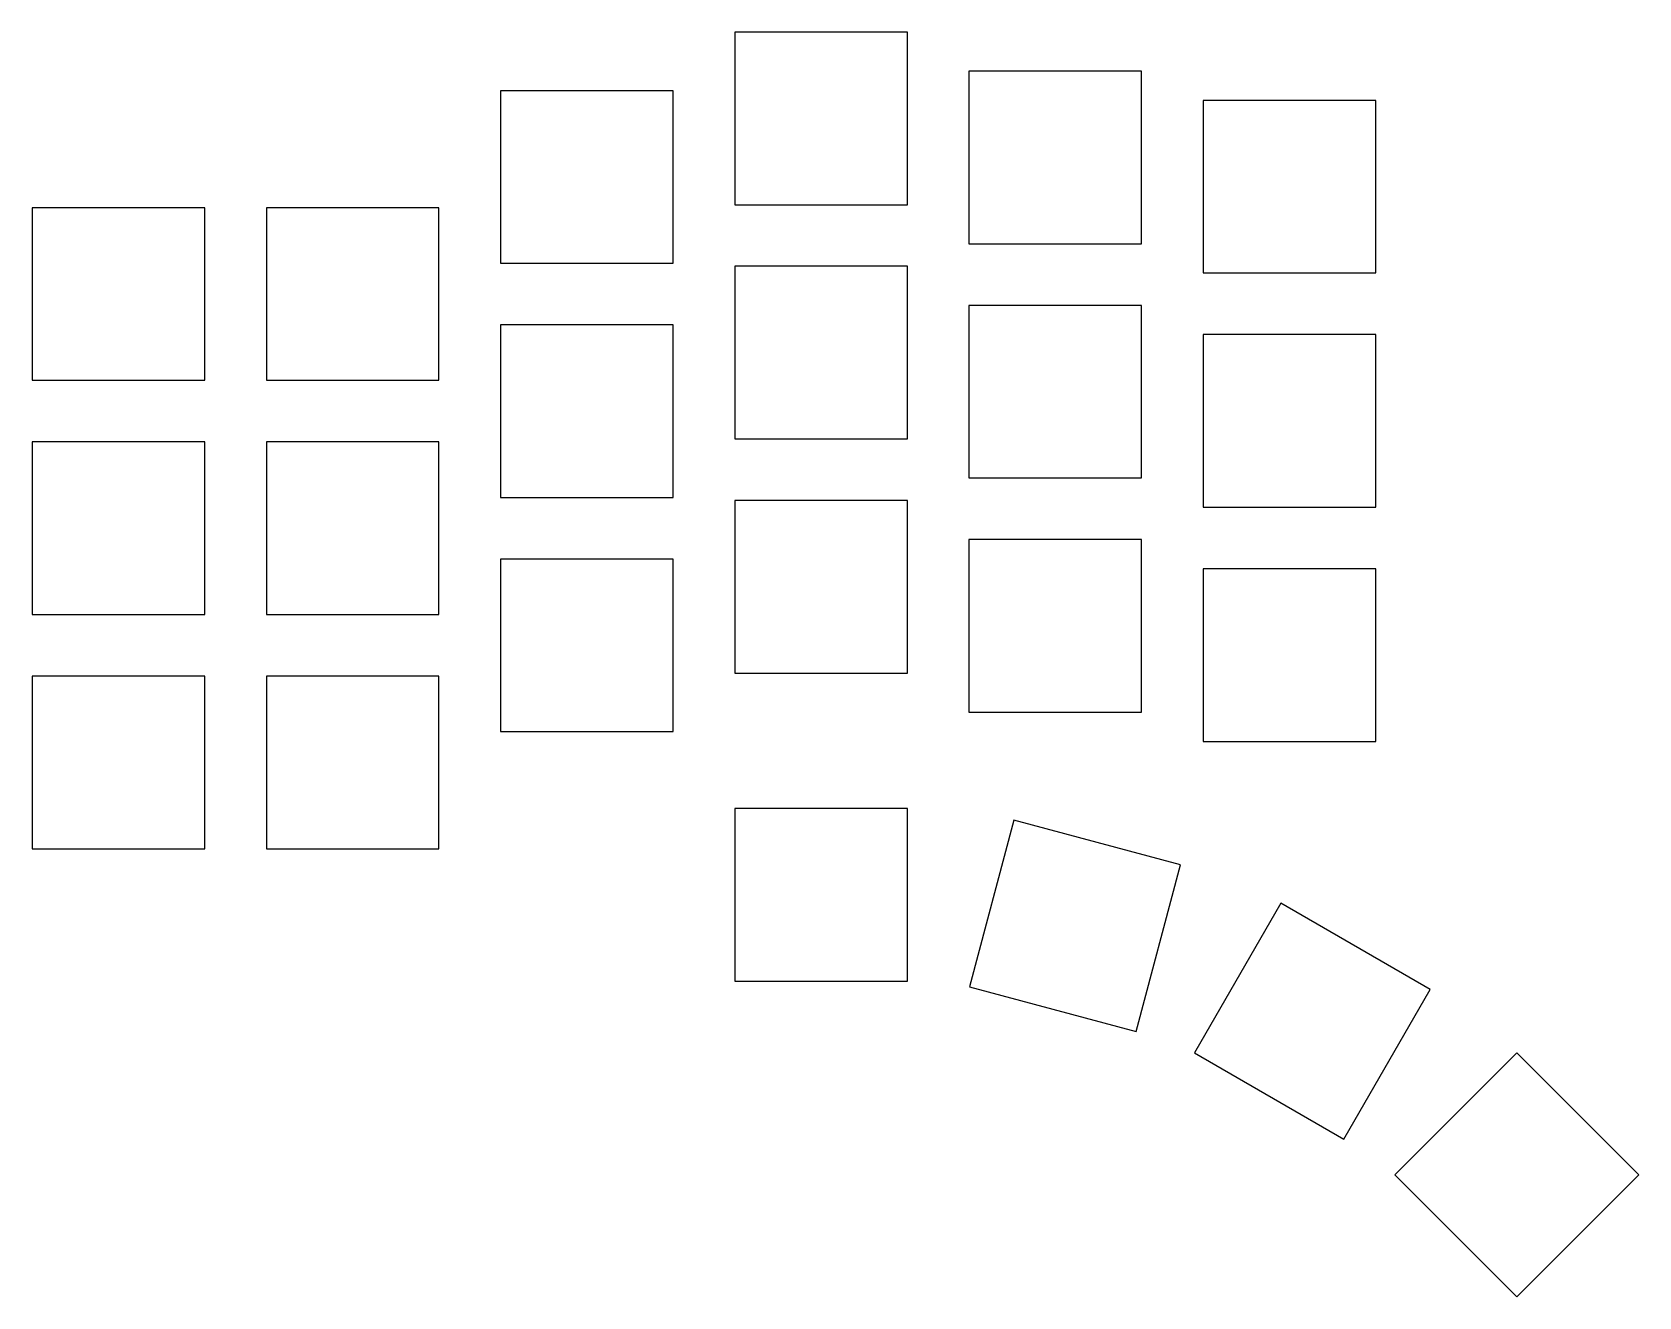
# Model space of a CAD drawing. Header units: millimetres. Extents: x 93 to 223, y -143 to -41.
import ezdxf

# ---------------------------------------------------------------- set-up
doc = ezdxf.new("R2010")
doc.units = ezdxf.units.MM

msp = doc.modelspace()

# ---------------------------------------------------------------- linework, layer by layer
at = {"linetype": 'CONTINUOUS'}
for p, q in [((164, -40.75), (150, -40.75)), ((150, -40.75), (150, -54.75)), ((164, -54.75), (164, -40.75)), ((183, -43.92), (169, -43.92)), ((169, -43.92), (169, -57.92)), ((183, -57.92), (183, -43.92)), ((145, -45.5), (131, -45.5)), ((131, -45.5), (131, -59.5)), ((145, -59.5), (145, -45.5)), ((202, -46.29), (188, -46.29)), ((188, -46.29), (188, -60.29)), ((202, -60.29), (202, -46.29)), ((107, -55), (93, -55)), ((93, -55), (93, -69)), ((107, -69), (107, -55)), ((126, -55), (112, -55)), ((112, -55), (112, -69)), ((126, -69), (126, -55)), ((150, -54.75), (164, -54.75)), ((169, -57.92), (183, -57.92)), ((131, -59.5), (145, -59.5)), ((164, -59.75), (150, -59.75)), ((150, -59.75), (150, -73.75)), ((164, -73.75), (164, -59.75)), ((188, -60.29), (202, -60.29)), ((183, -62.92), (169, -62.92)), ((169, -62.92), (169, -76.92)), ((183, -76.92), (183, -62.92)), ((145, -64.5), (131, -64.5)), ((131, -64.5), (131, -78.5)), ((145, -78.5), (145, -64.5)), ((202, -65.29), (188, -65.29)), ((188, -65.29), (188, -79.29)), ((202, -79.29), (202, -65.29)), ((93, -69), (107, -69)), ((112, -69), (126, -69)), ((107, -74), (93, -74)), ((93, -74), (93, -88)), ((107, -88), (107, -74)), ((126, -74), (112, -74)), ((112, -74), (112, -88)), ((126, -88), (126, -74)), ((150, -73.75), (164, -73.75)), ((169, -76.92), (183, -76.92)), ((131, -78.5), (145, -78.5)), ((164, -78.75), (150, -78.75)), ((150, -78.75), (150, -92.75)), ((164, -92.75), (164, -78.75)), ((188, -79.29), (202, -79.29)), ((183, -81.92), (169, -81.92)), ((169, -81.92), (169, -95.92)), ((183, -95.92), (183, -81.92)), ((145, -83.5), (131, -83.5)), ((131, -83.5), (131, -97.5)), ((145, -97.5), (145, -83.5)), ((202, -84.29), (188, -84.29)), ((188, -84.29), (188, -98.29)), ((202, -98.29), (202, -84.29)), ((93, -88), (107, -88)), ((112, -88), (126, -88)), ((107, -93), (93, -93)), ((93, -93), (93, -107)), ((107, -107), (107, -93)), ((126, -93), (112, -93)), ((112, -93), (112, -107)), ((126, -107), (126, -93)), ((150, -92.75), (164, -92.75)), ((169, -95.92), (183, -95.92)), ((131, -97.5), (145, -97.5)), ((188, -98.29), (202, -98.29)), ((164, -103.75), (150, -103.75)), ((150, -103.75), (150, -117.75)), ((164, -117.75), (164, -103.75)), ((172.65, -104.68), (169.03, -118.2)), ((186.17, -108.3), (172.65, -104.68)), ((93, -107), (107, -107)), ((112, -107), (126, -107)), ((182.55, -121.82), (186.17, -108.3)), ((194.29, -111.43), (187.29, -123.56)), ((206.41, -118.43), (194.29, -111.43)), ((150, -117.75), (164, -117.75)), ((169.03, -118.2), (182.55, -121.82)), ((199.41, -130.56), (206.41, -118.43)), ((187.29, -123.56), (199.41, -130.56)), ((213.44, -123.56), (203.54, -133.46)), ((223.34, -133.46), (213.44, -123.56)), ((203.54, -133.46), (213.44, -143.36)), ((213.44, -143.36), (223.34, -133.46))]:
    msp.add_line(p, q, dxfattribs=at)

doc.saveas('drawing.dxf')
